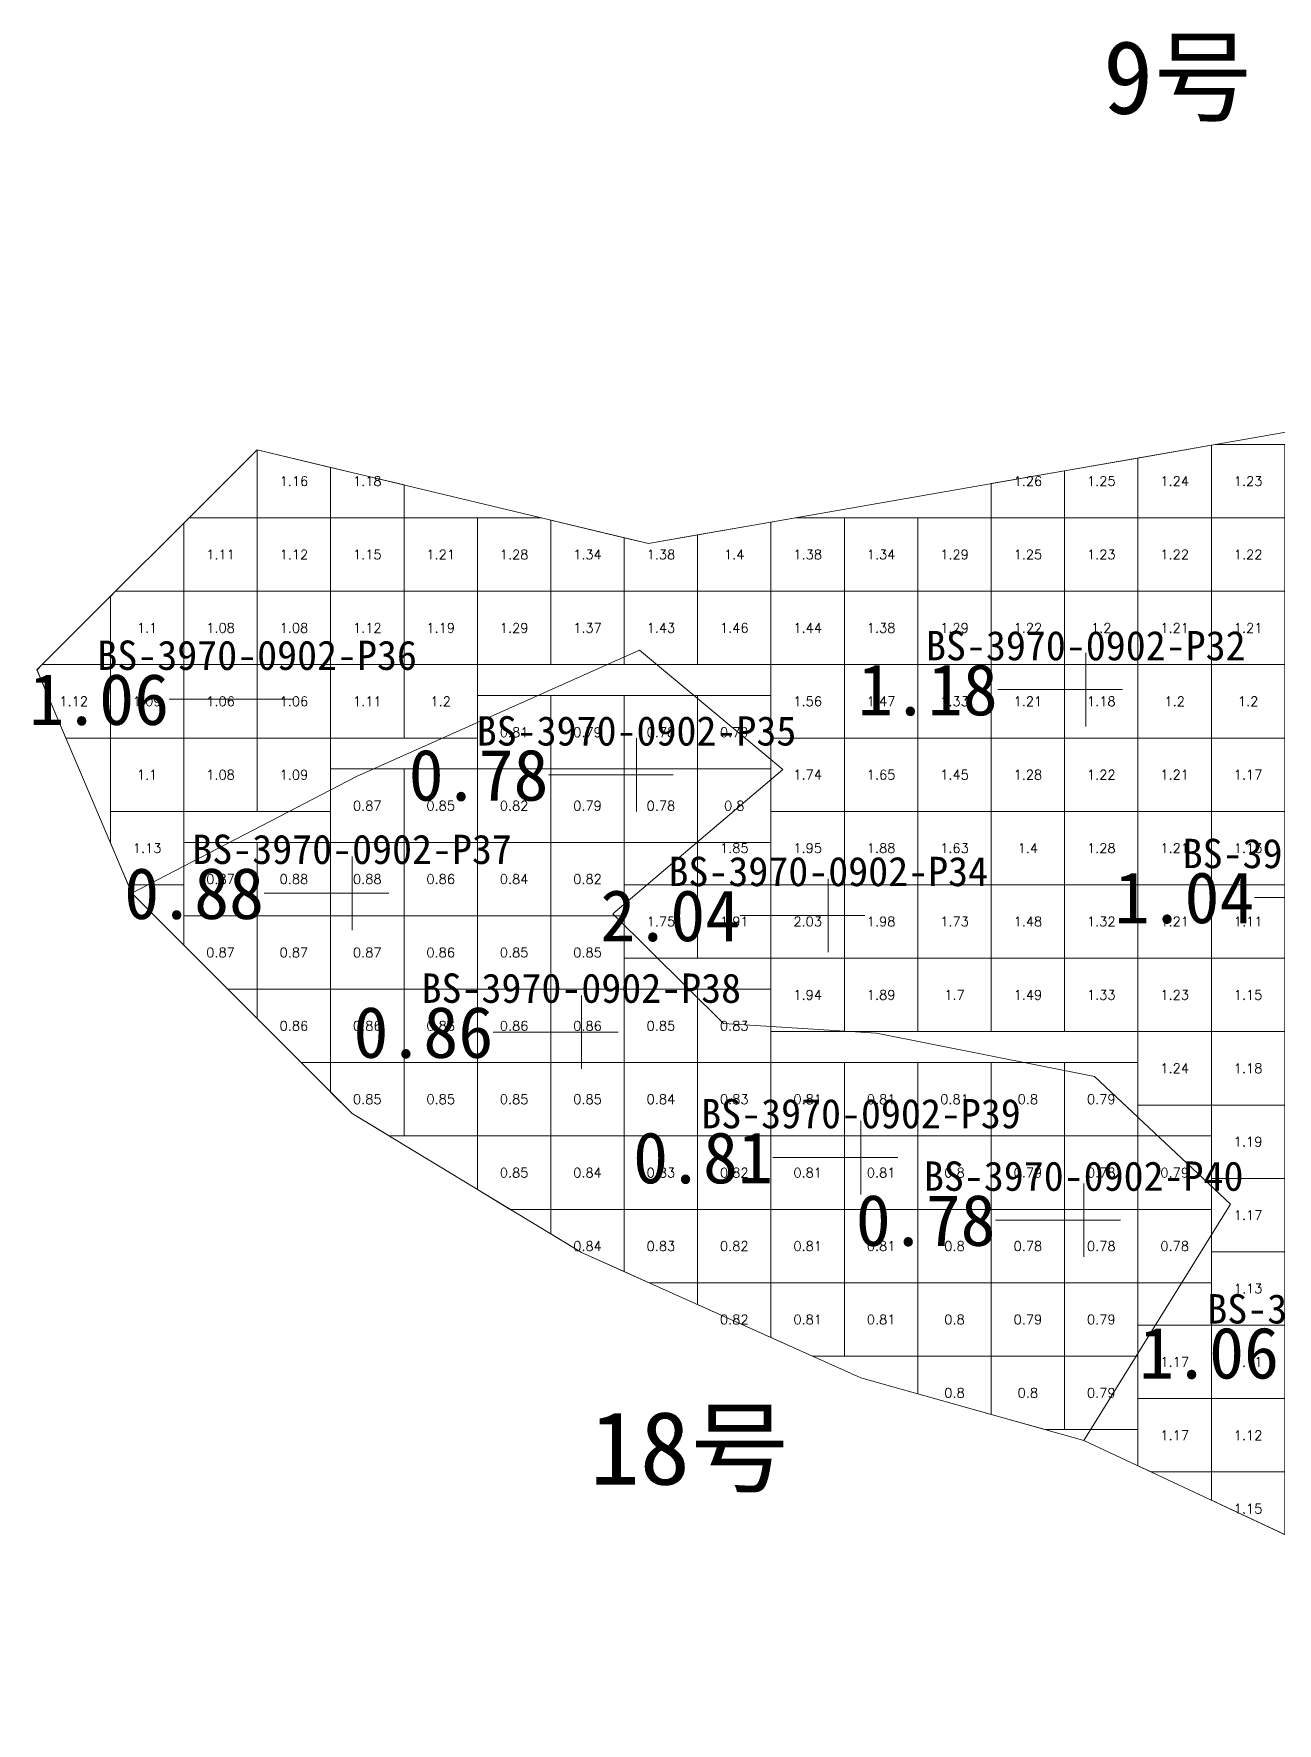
# Model space of a CAD drawing. Header units: inches. Extents: x 469880 to 469993, y 4349688 to 4349759.
# Drawn here: x 469880.5 to 469897.44, y 4349697.09 to 4349720.11 of the extents above; entities that cross this region are included whole.
import ezdxf
from ezdxf.enums import TextEntityAlignment as Align

# ---------------------------------------------------------------- set-up
doc = ezdxf.new("R2010")
doc.units = ezdxf.units.IN
doc.header["$MEASUREMENT"] = 0
for name, color, linetype, lineweight in [('孔口文字', 7, 'Continuous', 0), ('点', 7, 'Continuous', 0), ('爆区方格网', 7, 'Continuous', 0), ('线条', 7, 'Continuous', 0), ('钻孔', 7, 'Continuous', 0)]:
    doc.layers.add(name, color=color, linetype=linetype, lineweight=lineweight)
doc.styles.add('3dmine_textStyle_1', font='txt.shx', dxfattribs={"height": 1, "bigfont": 'gbcbig.shx'})
doc.styles.add('3dmine_textStyle_2', font='宋体.ttf', dxfattribs={"height": 1})
doc.styles.add('3dmine_textStyle_3', font='simsunb.ttf', dxfattribs={"height": 1})

msp = doc.modelspace()

# ---------------------------------------------------------------- hatches: boundary and pattern name
at = {"layer": '钻孔', "linetype": 'Continuous', "lineweight": 0, "true_color": 0x0000ff, "extrusion": (0, 1, 0)}
for points in [[(-469895.828, 3959.926), (-469894.828, 3959.926), (-469894.828, 3971.926), (-469895.828, 3971.926)], [(-469884.538, 3959.646), (-469883.538, 3959.646), (-469883.538, 3971.646), (-469884.538, 3971.646)]]:
    msp.add_hatch(color=5, dxfattribs=at).paths.add_polyline_path(points, flags=0)
at = {"layer": '钻孔', "linetype": 'Continuous', "lineweight": 0, "true_color": 0x00ffff, "extrusion": (0, 1, 0)}
for points in [[(-469889.707, 3959.616), (-469888.707, 3959.616), (-469888.707, 3971.616), (-469889.707, 3971.616)], [(-469885.832, 3959.794), (-469884.832, 3959.794), (-469884.832, 3971.794), (-469885.832, 3971.794)], [(-469888.955, 3959.661), (-469887.955, 3959.661), (-469887.955, 3971.661), (-469888.955, 3971.661)], [(-469892.765, 3959.613), (-469891.765, 3959.613), (-469891.765, 3971.613), (-469892.765, 3971.613)], [(-469895.799, 3959.523), (-469894.799, 3959.523), (-469894.799, 3971.523), (-469895.799, 3971.523)]]:
    msp.add_hatch(color=4, dxfattribs=at).paths.add_polyline_path(points, flags=0)
at = {"layer": '钻孔', "linetype": 'Continuous', "lineweight": 0, "true_color": 0xff0000, "extrusion": (0, 1, 0)}
msp.add_hatch(color=1, dxfattribs=at).paths.add_polyline_path([(-469892.319, 3959.618), (-469891.319, 3959.618), (-469891.319, 3971.618), (-469892.319, 3971.618)], flags=0)

# ---------------------------------------------------------------- linework, layer by layer
at = {"color": 5, "linetype": 'Continuous', "lineweight": 0, "true_color": 0x0000ff}
for points in [[(469883.538, 4349714.441), (469888.869, 4349713.163), (469901.17, 4349715.312), (469905.005, 4349715.155), (469906.119, 4349711.911), (469908.932, 4349710.185), (469910.965, 4349712.154), (469912.302, 4349714.978), (469915.764, 4349714.957), (469921.027, 4349715.653), (469925.145, 4349715.868)], [(469922.715, 4349702.65), (469918.259, 4349703.257), (469916.336, 4349706.015), (469908.883, 4349706.209), (469905.8, 4349704.412), (469905.452, 4349702.475), (469902.186, 4349700.604), (469902.407, 4349697.09), (469898.66, 4349699.136), (469894.799, 4349700.944), (469896.801, 4349704.163), (469894.947, 4349705.902), (469891.977, 4349706.493), (469889.894, 4349706.624), (469888.385, 4349708.117), (469890.698, 4349710.086), (469888.746, 4349711.711), (469884.89, 4349709.988), (469881.832, 4349708.397), (469880.538, 4349711.441), (469883.538, 4349714.441)]]:
    msp.add_lwpolyline(points, dxfattribs=at)
at = {"color": 4, "linetype": 'Continuous', "lineweight": 0, "true_color": 0x00ffff}
msp.add_lwpolyline([(469894.799, 4349700.944), (469896.801, 4349704.163), (469894.947, 4349705.902), (469891.977, 4349706.493), (469889.894, 4349706.624), (469888.385, 4349708.117), (469890.698, 4349710.086), (469888.746, 4349711.711), (469884.89, 4349709.988), (469881.832, 4349708.397), (469884.832, 4349705.397), (469887.955, 4349703.505), (469891.765, 4349701.796), (469894.799, 4349700.944), (469896.801, 4349704.163), (469894.799, 4349700.944)], dxfattribs=at)
at = {"layer": '点', "color": 138, "linetype": 'Continuous', "lineweight": 0, "true_color": 0x004c4c}
for points, elevation in [([(469894.828, 4349710.672), (469894.828, 4349711.672)], 3971.926), ([(469883.538, 4349710.541), (469883.538, 4349711.541)], 3971.646), ([(469895.328, 4349711.172), (469894.328, 4349711.172)], 3971.926), ([(469884.038, 4349711.041), (469883.038, 4349711.041)], 3971.646), ([(469888.707, 4349709.51), (469888.707, 4349710.51)], 3971.616), ([(469889.207, 4349710.01), (469888.207, 4349710.01)], 3971.616), ([(469884.832, 4349707.897), (469884.832, 4349708.897)], 3971.794), ([(469891.319, 4349707.595), (469891.319, 4349708.595)], 3971.618), ([(469885.332, 4349708.397), (469884.332, 4349708.397)], 3971.794), ([(469891.819, 4349708.095), (469890.819, 4349708.095)], 3971.618), ([(469887.955, 4349706.005), (469887.955, 4349707.005)], 3971.661), ([(469888.455, 4349706.505), (469887.455, 4349706.505)], 3971.661), ([(469891.765, 4349704.296), (469891.765, 4349705.296)], 3971.613), ([(469892.265, 4349704.796), (469891.265, 4349704.796)], 3971.613), ([(469894.799, 4349703.444), (469894.799, 4349704.444)], 3971.523), ([(469895.299, 4349703.944), (469894.299, 4349703.944)], 3971.523)]:
    msp.add_lwpolyline(points, dxfattribs=dict(at, elevation=elevation))
at = {"layer": '爆区方格网', "color": 5, "linetype": 'Continuous', "lineweight": 0, "true_color": 0x0000ff}
for points, elevation in [([(469884.539, 4349714.201), (469884.539, 4349713.513), (469883.539, 4349713.513), (469883.539, 4349714.441), (469884.539, 4349714.201)], 3971.535), ([(469895.539, 4349713.513), (469894.539, 4349713.513), (469894.539, 4349714.154), (469895.539, 4349714.328), (469895.539, 4349713.513)], 3971.535), ([(469896.539, 4349713.513), (469895.539, 4349713.513), (469895.539, 4349714.328), (469896.539, 4349714.503), (469896.539, 4349713.513)], 3971.535), ([(469897.539, 4349713.513), (469896.539, 4349713.513), (469896.539, 4349714.503), (469896.595, 4349714.513), (469897.539, 4349714.513), (469897.539, 4349713.513)], 3971.535), ([(469885.539, 4349713.961), (469885.539, 4349713.513), (469884.539, 4349713.513), (469884.539, 4349714.201), (469885.539, 4349713.961)], 3971.535), ([(469894.539, 4349713.513), (469893.539, 4349713.513), (469893.539, 4349713.979), (469894.539, 4349714.154), (469894.539, 4349713.513)], 3971.535), ([(469883.539, 4349712.513), (469882.539, 4349712.513), (469882.539, 4349713.442), (469882.61, 4349713.513), (469883.539, 4349713.513), (469883.539, 4349712.513)], 3971.535), ([(469884.539, 4349712.513), (469883.539, 4349712.513), (469883.539, 4349713.513), (469884.539, 4349713.513), (469884.539, 4349712.513)], 3971.535), ([(469885.539, 4349712.513), (469884.539, 4349712.513), (469884.539, 4349713.513), (469885.539, 4349713.513), (469885.539, 4349712.513)], 3971.535), ([(469886.539, 4349712.513), (469885.539, 4349712.513), (469885.539, 4349713.513), (469886.539, 4349713.513), (469886.539, 4349712.513)], 3971.535), ([(469887.539, 4349713.482), (469887.539, 4349712.513), (469886.539, 4349712.513), (469886.539, 4349713.513), (469887.411, 4349713.513), (469887.539, 4349713.482)], 3971.535), ([(469888.539, 4349713.242), (469888.539, 4349712.513), (469887.539, 4349712.513), (469887.539, 4349713.482), (469888.539, 4349713.242)], 3971.535), ([(469890.539, 4349712.513), (469889.539, 4349712.513), (469889.539, 4349713.28), (469890.539, 4349713.455), (469890.539, 4349712.513)], 3971.535), ([(469891.539, 4349712.513), (469890.539, 4349712.513), (469890.539, 4349713.455), (469890.871, 4349713.513), (469891.539, 4349713.513), (469891.539, 4349712.513)], 3971.535), ([(469892.539, 4349712.513), (469891.539, 4349712.513), (469891.539, 4349713.513), (469892.539, 4349713.513), (469892.539, 4349712.513)], 3971.535), ([(469893.539, 4349712.513), (469892.539, 4349712.513), (469892.539, 4349713.513), (469893.539, 4349713.513), (469893.539, 4349712.513)], 3971.535), ([(469894.539, 4349712.513), (469893.539, 4349712.513), (469893.539, 4349713.513), (469894.539, 4349713.513), (469894.539, 4349712.513)], 3971.535), ([(469895.539, 4349712.513), (469894.539, 4349712.513), (469894.539, 4349713.513), (469895.539, 4349713.513), (469895.539, 4349712.513)], 3971.535), ([(469896.539, 4349712.513), (469895.539, 4349712.513), (469895.539, 4349713.513), (469896.539, 4349713.513), (469896.539, 4349712.513)], 3971.535), ([(469897.539, 4349712.513), (469896.539, 4349712.513), (469896.539, 4349713.513), (469897.539, 4349713.513), (469897.539, 4349712.513)], 3971.535), ([(469889.539, 4349712.513), (469888.539, 4349712.513), (469888.539, 4349713.242), (469888.869, 4349713.163), (469889.539, 4349713.28), (469889.539, 4349712.513)], 3971.535), ([(469882.539, 4349711.513), (469881.539, 4349711.513), (469881.539, 4349712.442), (469881.61, 4349712.513), (469882.539, 4349712.513), (469882.539, 4349711.513)], 3971.535), ([(469883.539, 4349711.513), (469882.539, 4349711.513), (469882.539, 4349712.513), (469883.539, 4349712.513), (469883.539, 4349711.513)], 3971.535), ([(469884.539, 4349711.513), (469883.539, 4349711.513), (469883.539, 4349712.513), (469884.539, 4349712.513), (469884.539, 4349711.513)], 3971.535), ([(469885.539, 4349711.513), (469884.539, 4349711.513), (469884.539, 4349712.513), (469885.539, 4349712.513), (469885.539, 4349711.513)], 3971.535), ([(469886.539, 4349711.513), (469885.539, 4349711.513), (469885.539, 4349712.513), (469886.539, 4349712.513), (469886.539, 4349711.513)], 3971.535), ([(469887.539, 4349711.513), (469886.539, 4349711.513), (469886.539, 4349712.513), (469887.539, 4349712.513), (469887.539, 4349711.513)], 3971.535), ([(469888.539, 4349711.513), (469887.539, 4349711.513), (469887.539, 4349712.513), (469888.539, 4349712.513), (469888.539, 4349711.513)], 3971.535), ([(469889.539, 4349711.513), (469888.539, 4349711.513), (469888.539, 4349712.513), (469889.539, 4349712.513), (469889.539, 4349711.513)], 3971.535), ([(469890.539, 4349711.513), (469889.539, 4349711.513), (469889.539, 4349712.513), (469890.539, 4349712.513), (469890.539, 4349711.513)], 3971.535), ([(469891.539, 4349711.513), (469890.539, 4349711.513), (469890.539, 4349712.513), (469891.539, 4349712.513), (469891.539, 4349711.513)], 3971.535), ([(469892.539, 4349711.513), (469891.539, 4349711.513), (469891.539, 4349712.513), (469892.539, 4349712.513), (469892.539, 4349711.513)], 3971.535), ([(469893.539, 4349711.513), (469892.539, 4349711.513), (469892.539, 4349712.513), (469893.539, 4349712.513), (469893.539, 4349711.513)], 3971.535), ([(469894.539, 4349711.513), (469893.539, 4349711.513), (469893.539, 4349712.513), (469894.539, 4349712.513), (469894.539, 4349711.513)], 3971.535), ([(469895.539, 4349711.513), (469894.539, 4349711.513), (469894.539, 4349712.513), (469895.539, 4349712.513), (469895.539, 4349711.513)], 3971.535), ([(469896.539, 4349711.513), (469895.539, 4349711.513), (469895.539, 4349712.513), (469896.539, 4349712.513), (469896.539, 4349711.513)], 3971.535), ([(469897.539, 4349711.513), (469896.539, 4349711.513), (469896.539, 4349712.513), (469897.539, 4349712.513), (469897.539, 4349711.513)], 3971.535), ([(469881.539, 4349710.513), (469880.933, 4349710.513), (469880.539, 4349711.439), (469880.539, 4349711.442), (469880.61, 4349711.513), (469881.539, 4349711.513), (469881.539, 4349710.513)], 3971.535), ([(469882.539, 4349710.513), (469881.539, 4349710.513), (469881.539, 4349711.513), (469882.539, 4349711.513), (469882.539, 4349710.513)], 3971.535), ([(469883.539, 4349710.513), (469882.539, 4349710.513), (469882.539, 4349711.513), (469883.539, 4349711.513), (469883.539, 4349710.513)], 3971.535), ([(469884.539, 4349710.513), (469883.539, 4349710.513), (469883.539, 4349711.513), (469884.539, 4349711.513), (469884.539, 4349710.513)], 3971.535), ([(469885.539, 4349710.513), (469884.539, 4349710.513), (469884.539, 4349711.513), (469885.539, 4349711.513), (469885.539, 4349710.513)], 3971.535), ([(469886.539, 4349710.513), (469885.539, 4349710.513), (469885.539, 4349711.513), (469886.539, 4349711.513), (469886.539, 4349710.513)], 3971.535), ([(469891.539, 4349710.513), (469890.539, 4349710.513), (469890.539, 4349711.513), (469891.539, 4349711.513), (469891.539, 4349710.513)], 3971.535), ([(469892.539, 4349710.513), (469891.539, 4349710.513), (469891.539, 4349711.513), (469892.539, 4349711.513), (469892.539, 4349710.513)], 3971.535), ([(469893.539, 4349710.513), (469892.539, 4349710.513), (469892.539, 4349711.513), (469893.539, 4349711.513), (469893.539, 4349710.513)], 3971.535), ([(469894.539, 4349710.513), (469893.539, 4349710.513), (469893.539, 4349711.513), (469894.539, 4349711.513), (469894.539, 4349710.513)], 3971.535), ([(469895.539, 4349710.513), (469894.539, 4349710.513), (469894.539, 4349711.513), (469895.539, 4349711.513), (469895.539, 4349710.513)], 3971.535), ([(469896.539, 4349710.513), (469895.539, 4349710.513), (469895.539, 4349711.513), (469896.539, 4349711.513), (469896.539, 4349710.513)], 3971.535), ([(469897.539, 4349710.513), (469896.539, 4349710.513), (469896.539, 4349711.513), (469897.539, 4349711.513), (469897.539, 4349710.513)], 3971.535), ([(469882.539, 4349709.513), (469881.539, 4349709.513), (469881.539, 4349710.513), (469882.539, 4349710.513), (469882.539, 4349709.513)], 3971.535), ([(469883.539, 4349709.513), (469882.539, 4349709.513), (469882.539, 4349710.513), (469883.539, 4349710.513), (469883.539, 4349709.513)], 3971.535), ([(469884.539, 4349709.513), (469883.539, 4349709.513), (469883.539, 4349710.513), (469884.539, 4349710.513), (469884.539, 4349709.513)], 3971.535), ([(469891.539, 4349709.513), (469890.539, 4349709.513), (469890.539, 4349710.091), (469890.539, 4349710.513), (469891.539, 4349710.513), (469891.539, 4349709.513)], 3971.535), ([(469892.539, 4349709.513), (469891.539, 4349709.513), (469891.539, 4349710.513), (469892.539, 4349710.513), (469892.539, 4349709.513)], 3971.535), ([(469893.539, 4349709.513), (469892.539, 4349709.513), (469892.539, 4349710.513), (469893.539, 4349710.513), (469893.539, 4349709.513)], 3971.535), ([(469894.539, 4349709.513), (469893.539, 4349709.513), (469893.539, 4349710.513), (469894.539, 4349710.513), (469894.539, 4349709.513)], 3971.535), ([(469895.539, 4349709.513), (469894.539, 4349709.513), (469894.539, 4349710.513), (469895.539, 4349710.513), (469895.539, 4349709.513)], 3971.535), ([(469896.539, 4349709.513), (469895.539, 4349709.513), (469895.539, 4349710.513), (469896.539, 4349710.513), (469896.539, 4349709.513)], 3971.535), ([(469897.539, 4349709.513), (469896.539, 4349709.513), (469896.539, 4349710.513), (469897.539, 4349710.513), (469897.539, 4349709.513)], 3971.535), ([(469890.539, 4349709.091), (469889.539, 4349709.091), (469889.539, 4349710.091), (469890.539, 4349710.091), (469890.539, 4349709.091)], 3971.523), ([(469882.539, 4349708.513), (469881.783, 4349708.513), (469881.539, 4349709.087), (469881.539, 4349709.513), (469882.539, 4349709.513), (469882.539, 4349708.513)], 3971.535), ([(469891.539, 4349708.513), (469890.539, 4349708.513), (469890.539, 4349709.091), (469890.539, 4349709.513), (469891.539, 4349709.513), (469891.539, 4349708.513)], 3971.535), ([(469892.539, 4349708.513), (469891.539, 4349708.513), (469891.539, 4349709.513), (469892.539, 4349709.513), (469892.539, 4349708.513)], 3971.535), ([(469893.539, 4349708.513), (469892.539, 4349708.513), (469892.539, 4349709.513), (469893.539, 4349709.513), (469893.539, 4349708.513)], 3971.535), ([(469894.539, 4349708.513), (469893.539, 4349708.513), (469893.539, 4349709.513), (469894.539, 4349709.513), (469894.539, 4349708.513)], 3971.535), ([(469895.539, 4349708.513), (469894.539, 4349708.513), (469894.539, 4349709.513), (469895.539, 4349709.513), (469895.539, 4349708.513)], 3971.535), ([(469896.539, 4349708.513), (469895.539, 4349708.513), (469895.539, 4349709.513), (469896.539, 4349709.513), (469896.539, 4349708.513)], 3971.535), ([(469897.539, 4349708.513), (469896.539, 4349708.513), (469896.539, 4349709.513), (469897.539, 4349709.513), (469897.539, 4349708.513)], 3971.535), ([(469890.539, 4349708.513), (469889.539, 4349708.513), (469889.539, 4349709.091), (469890.539, 4349709.091), (469890.539, 4349708.513)], 3971.535), ([(469889.539, 4349707.513), (469888.539, 4349707.513), (469888.539, 4349708.091), (469888.539, 4349708.513), (469889.539, 4349708.513), (469889.539, 4349707.513)], 3971.535), ([(469890.539, 4349707.513), (469889.539, 4349707.513), (469889.539, 4349708.513), (469890.539, 4349708.513), (469890.539, 4349707.513)], 3971.535), ([(469891.539, 4349707.513), (469890.539, 4349707.513), (469890.539, 4349708.513), (469891.539, 4349708.513), (469891.539, 4349707.513)], 3971.535), ([(469892.539, 4349707.513), (469891.539, 4349707.513), (469891.539, 4349708.513), (469892.539, 4349708.513), (469892.539, 4349707.513)], 3971.535), ([(469893.539, 4349707.513), (469892.539, 4349707.513), (469892.539, 4349708.513), (469893.539, 4349708.513), (469893.539, 4349707.513)], 3971.535), ([(469894.539, 4349707.513), (469893.539, 4349707.513), (469893.539, 4349708.513), (469894.539, 4349708.513), (469894.539, 4349707.513)], 3971.535), ([(469895.539, 4349707.513), (469894.539, 4349707.513), (469894.539, 4349708.513), (469895.539, 4349708.513), (469895.539, 4349707.513)], 3971.535), ([(469896.539, 4349707.513), (469895.539, 4349707.513), (469895.539, 4349708.513), (469896.539, 4349708.513), (469896.539, 4349707.513)], 3971.535), ([(469897.539, 4349707.513), (469896.539, 4349707.513), (469896.539, 4349708.513), (469897.539, 4349708.513), (469897.539, 4349707.513)], 3971.535), ([(469891.539, 4349706.513), (469890.539, 4349706.513), (469890.539, 4349707.513), (469891.539, 4349707.513), (469891.539, 4349706.513)], 3971.535), ([(469892.539, 4349706.513), (469891.539, 4349706.513), (469891.539, 4349707.513), (469892.539, 4349707.513), (469892.539, 4349706.513)], 3971.535), ([(469893.539, 4349706.513), (469892.539, 4349706.513), (469892.539, 4349707.513), (469893.539, 4349707.513), (469893.539, 4349706.513)], 3971.535), ([(469894.539, 4349706.513), (469893.539, 4349706.513), (469893.539, 4349707.513), (469894.539, 4349707.513), (469894.539, 4349706.513)], 3971.535), ([(469895.539, 4349706.513), (469894.539, 4349706.513), (469894.539, 4349707.513), (469895.539, 4349707.513), (469895.539, 4349706.513)], 3971.535), ([(469896.539, 4349706.513), (469895.539, 4349706.513), (469895.539, 4349707.513), (469896.539, 4349707.513), (469896.539, 4349706.513)], 3971.535), ([(469897.539, 4349706.513), (469896.539, 4349706.513), (469896.539, 4349707.513), (469897.539, 4349707.513), (469897.539, 4349706.513)], 3971.535), ([(469896.539, 4349705.513), (469895.539, 4349705.513), (469895.539, 4349706.513), (469896.539, 4349706.513), (469896.539, 4349705.513)], 3971.535), ([(469897.539, 4349705.513), (469896.539, 4349705.513), (469896.539, 4349706.513), (469897.539, 4349706.513), (469897.539, 4349705.513)], 3971.535), ([(469897.539, 4349704.513), (469896.539, 4349704.513), (469896.539, 4349705.513), (469897.539, 4349705.513), (469897.539, 4349704.513)], 3971.535), ([(469897.539, 4349703.513), (469896.539, 4349703.513), (469896.539, 4349704.091), (469896.539, 4349704.513), (469897.539, 4349704.513), (469897.539, 4349703.513)], 3971.535), ([(469897.539, 4349702.513), (469896.539, 4349702.513), (469896.539, 4349703.091), (469896.539, 4349703.513), (469897.539, 4349703.513), (469897.539, 4349702.513)], 3971.535), ([(469896.539, 4349701.513), (469895.539, 4349701.513), (469895.539, 4349702.091), (469895.539, 4349702.513), (469896.539, 4349702.513), (469896.539, 4349701.513)], 3971.535), ([(469897.539, 4349701.513), (469896.539, 4349701.513), (469896.539, 4349702.513), (469897.539, 4349702.513), (469897.539, 4349701.513)], 3971.535), ([(469896.539, 4349700.513), (469895.72, 4349700.513), (469895.539, 4349700.598), (469895.539, 4349701.091), (469895.539, 4349701.513), (469896.539, 4349701.513), (469896.539, 4349700.513)], 3971.535), ([(469897.539, 4349700.513), (469896.539, 4349700.513), (469896.539, 4349701.513), (469897.539, 4349701.513), (469897.539, 4349700.513)], 3971.535), ([(469897.539, 4349699.661), (469896.539, 4349700.129), (469896.539, 4349700.513), (469897.539, 4349700.513), (469897.539, 4349699.661)], 3971.535)]:
    msp.add_lwpolyline(points, dxfattribs=dict(at, elevation=elevation))
at = {"layer": '爆区方格网', "color": 4, "linetype": 'Continuous', "lineweight": 0, "true_color": 0x00ffff, "elevation": 3971.523}
for points in [[(469887.539, 4349710.091), (469886.539, 4349710.091), (469886.539, 4349711.091), (469887.539, 4349711.091), (469887.539, 4349710.091)], [(469888.539, 4349710.091), (469887.539, 4349710.091), (469887.539, 4349711.091), (469888.539, 4349711.091), (469888.539, 4349710.091)], [(469889.539, 4349710.091), (469888.539, 4349710.091), (469888.539, 4349711.091), (469889.539, 4349711.091), (469889.539, 4349710.091)], [(469890.539, 4349710.091), (469889.539, 4349710.091), (469889.539, 4349711.091), (469890.539, 4349711.091), (469890.539, 4349710.091)], [(469885.539, 4349709.091), (469884.539, 4349709.091), (469884.539, 4349710.091), (469885.539, 4349710.091), (469885.539, 4349709.091)], [(469886.539, 4349709.091), (469885.539, 4349709.091), (469885.539, 4349710.091), (469886.539, 4349710.091), (469886.539, 4349709.091)], [(469887.539, 4349709.091), (469886.539, 4349709.091), (469886.539, 4349710.091), (469887.539, 4349710.091), (469887.539, 4349709.091)], [(469888.539, 4349709.091), (469887.539, 4349709.091), (469887.539, 4349710.091), (469888.539, 4349710.091), (469888.539, 4349709.091)], [(469889.539, 4349709.091), (469888.539, 4349709.091), (469888.539, 4349710.091), (469889.539, 4349710.091), (469889.539, 4349709.091)], [(469883.539, 4349708.091), (469882.539, 4349708.091), (469882.539, 4349709.091), (469883.539, 4349709.091), (469883.539, 4349708.091)], [(469884.539, 4349708.091), (469883.539, 4349708.091), (469883.539, 4349709.091), (469884.539, 4349709.091), (469884.539, 4349708.091)], [(469885.539, 4349708.091), (469884.539, 4349708.091), (469884.539, 4349709.091), (469885.539, 4349709.091), (469885.539, 4349708.091)], [(469886.539, 4349708.091), (469885.539, 4349708.091), (469885.539, 4349709.091), (469886.539, 4349709.091), (469886.539, 4349708.091)], [(469887.539, 4349708.091), (469886.539, 4349708.091), (469886.539, 4349709.091), (469887.539, 4349709.091), (469887.539, 4349708.091)], [(469888.539, 4349708.091), (469887.539, 4349708.091), (469887.539, 4349709.091), (469888.539, 4349709.091), (469888.539, 4349708.091)], [(469883.539, 4349707.091), (469883.138, 4349707.091), (469882.539, 4349707.69), (469882.539, 4349708.091), (469883.539, 4349708.091), (469883.539, 4349707.091)], [(469884.539, 4349707.091), (469883.539, 4349707.091), (469883.539, 4349708.091), (469884.539, 4349708.091), (469884.539, 4349707.091)], [(469885.539, 4349707.091), (469884.539, 4349707.091), (469884.539, 4349708.091), (469885.539, 4349708.091), (469885.539, 4349707.091)], [(469886.539, 4349707.091), (469885.539, 4349707.091), (469885.539, 4349708.091), (469886.539, 4349708.091), (469886.539, 4349707.091)], [(469887.539, 4349707.091), (469886.539, 4349707.091), (469886.539, 4349708.091), (469887.539, 4349708.091), (469887.539, 4349707.091)], [(469888.539, 4349707.091), (469887.539, 4349707.091), (469887.539, 4349708.091), (469888.539, 4349708.091), (469888.539, 4349707.091)], [(469884.539, 4349706.091), (469884.138, 4349706.091), (469883.539, 4349706.69), (469883.539, 4349707.091), (469884.539, 4349707.091), (469884.539, 4349706.091)], [(469885.539, 4349706.091), (469884.539, 4349706.091), (469884.539, 4349707.091), (469885.539, 4349707.091), (469885.539, 4349706.091)], [(469886.539, 4349706.091), (469885.539, 4349706.091), (469885.539, 4349707.091), (469886.539, 4349707.091), (469886.539, 4349706.091)], [(469887.539, 4349706.091), (469886.539, 4349706.091), (469886.539, 4349707.091), (469887.539, 4349707.091), (469887.539, 4349706.091)], [(469888.539, 4349706.091), (469887.539, 4349706.091), (469887.539, 4349707.091), (469888.539, 4349707.091), (469888.539, 4349706.091)], [(469889.539, 4349706.091), (469888.539, 4349706.091), (469888.539, 4349707.091), (469889.539, 4349707.091), (469889.539, 4349706.091)], [(469890.539, 4349706.091), (469889.539, 4349706.091), (469889.539, 4349707.091), (469890.539, 4349707.091), (469890.539, 4349706.091)], [(469885.539, 4349705.091), (469885.337, 4349705.091), (469884.832, 4349705.397), (469884.539, 4349705.69), (469884.539, 4349706.091), (469885.539, 4349706.091), (469885.539, 4349705.091)], [(469886.539, 4349705.091), (469885.539, 4349705.091), (469885.539, 4349706.091), (469886.539, 4349706.091), (469886.539, 4349705.091)], [(469887.539, 4349705.091), (469886.539, 4349705.091), (469886.539, 4349706.091), (469887.539, 4349706.091), (469887.539, 4349705.091)], [(469888.539, 4349705.091), (469887.539, 4349705.091), (469887.539, 4349706.091), (469888.539, 4349706.091), (469888.539, 4349705.091)], [(469889.539, 4349705.091), (469888.539, 4349705.091), (469888.539, 4349706.091), (469889.539, 4349706.091), (469889.539, 4349705.091)], [(469890.539, 4349705.091), (469889.539, 4349705.091), (469889.539, 4349706.091), (469890.539, 4349706.091), (469890.539, 4349705.091)], [(469891.539, 4349705.091), (469890.539, 4349705.091), (469890.539, 4349706.091), (469891.539, 4349706.091), (469891.539, 4349705.091)], [(469892.539, 4349705.091), (469891.539, 4349705.091), (469891.539, 4349706.091), (469892.539, 4349706.091), (469892.539, 4349705.091)], [(469893.539, 4349705.091), (469892.539, 4349705.091), (469892.539, 4349706.091), (469893.539, 4349706.091), (469893.539, 4349705.091)], [(469894.539, 4349705.091), (469893.539, 4349705.091), (469893.539, 4349706.091), (469894.539, 4349706.091), (469894.539, 4349705.091)], [(469895.539, 4349705.091), (469894.539, 4349705.091), (469894.539, 4349706.091), (469895.539, 4349706.091), (469895.539, 4349705.091)], [(469887.539, 4349704.091), (469886.987, 4349704.091), (469886.539, 4349704.363), (469886.539, 4349705.091), (469887.539, 4349705.091), (469887.539, 4349704.091)], [(469888.539, 4349704.091), (469887.539, 4349704.091), (469887.539, 4349705.091), (469888.539, 4349705.091), (469888.539, 4349704.091)], [(469889.539, 4349704.091), (469888.539, 4349704.091), (469888.539, 4349705.091), (469889.539, 4349705.091), (469889.539, 4349704.091)], [(469890.539, 4349704.091), (469889.539, 4349704.091), (469889.539, 4349705.091), (469890.539, 4349705.091), (469890.539, 4349704.091)], [(469891.539, 4349704.091), (469890.539, 4349704.091), (469890.539, 4349705.091), (469891.539, 4349705.091), (469891.539, 4349704.091)], [(469892.539, 4349704.091), (469891.539, 4349704.091), (469891.539, 4349705.091), (469892.539, 4349705.091), (469892.539, 4349704.091)], [(469893.539, 4349704.091), (469892.539, 4349704.091), (469892.539, 4349705.091), (469893.539, 4349705.091), (469893.539, 4349704.091)], [(469894.539, 4349704.091), (469893.539, 4349704.091), (469893.539, 4349705.091), (469894.539, 4349705.091), (469894.539, 4349704.091)], [(469895.539, 4349704.091), (469894.539, 4349704.091), (469894.539, 4349705.091), (469895.539, 4349705.091), (469895.539, 4349704.091)], [(469896.539, 4349704.091), (469895.539, 4349704.091), (469895.539, 4349705.091), (469896.539, 4349705.091), (469896.539, 4349704.091)], [(469888.539, 4349703.243), (469887.955, 4349703.505), (469887.539, 4349703.757), (469887.539, 4349704.091), (469888.539, 4349704.091), (469888.539, 4349703.243)], [(469889.539, 4349703.091), (469888.877, 4349703.091), (469888.539, 4349703.243), (469888.539, 4349704.091), (469889.539, 4349704.091), (469889.539, 4349703.091)], [(469890.539, 4349703.091), (469889.539, 4349703.091), (469889.539, 4349704.091), (469890.539, 4349704.091), (469890.539, 4349703.091)], [(469891.539, 4349703.091), (469890.539, 4349703.091), (469890.539, 4349704.091), (469891.539, 4349704.091), (469891.539, 4349703.091)], [(469892.539, 4349703.091), (469891.539, 4349703.091), (469891.539, 4349704.091), (469892.539, 4349704.091), (469892.539, 4349703.091)], [(469893.539, 4349703.091), (469892.539, 4349703.091), (469892.539, 4349704.091), (469893.539, 4349704.091), (469893.539, 4349703.091)], [(469894.539, 4349703.091), (469893.539, 4349703.091), (469893.539, 4349704.091), (469894.539, 4349704.091), (469894.539, 4349703.091)], [(469895.539, 4349703.091), (469894.539, 4349703.091), (469894.539, 4349704.091), (469895.539, 4349704.091), (469895.539, 4349703.091)], [(469896.539, 4349703.091), (469895.539, 4349703.091), (469895.539, 4349704.091), (469896.539, 4349704.091), (469896.539, 4349703.091)], [(469890.539, 4349702.346), (469889.539, 4349702.794), (469889.539, 4349703.091), (469890.539, 4349703.091), (469890.539, 4349702.346)], [(469891.539, 4349702.091), (469891.106, 4349702.091), (469890.539, 4349702.346), (469890.539, 4349703.091), (469891.539, 4349703.091), (469891.539, 4349702.091)], [(469892.539, 4349702.091), (469891.539, 4349702.091), (469891.539, 4349703.091), (469892.539, 4349703.091), (469892.539, 4349702.091)], [(469893.539, 4349702.091), (469892.539, 4349702.091), (469892.539, 4349703.091), (469893.539, 4349703.091), (469893.539, 4349702.091)], [(469894.539, 4349702.091), (469893.539, 4349702.091), (469893.539, 4349703.091), (469894.539, 4349703.091), (469894.539, 4349702.091)], [(469895.539, 4349702.091), (469894.539, 4349702.091), (469894.539, 4349703.091), (469895.539, 4349703.091), (469895.539, 4349702.091)], [(469893.539, 4349701.298), (469892.539, 4349701.579), (469892.539, 4349702.091), (469893.539, 4349702.091), (469893.539, 4349701.298)], [(469894.539, 4349701.091), (469894.275, 4349701.091), (469893.539, 4349701.298), (469893.539, 4349702.091), (469894.539, 4349702.091), (469894.539, 4349701.091)], [(469895.539, 4349701.091), (469894.539, 4349701.091), (469894.539, 4349702.091), (469895.539, 4349702.091), (469895.539, 4349701.091)]]:
    msp.add_lwpolyline(points, dxfattribs=at)
at = {"layer": '线条', "color": 138, "linetype": 'Continuous', "lineweight": 0, "true_color": 0x004c4c}
for points, elevation in [([(469894.828, 4349711.172), (469894.828, 4349711.172), (469894.828, 4349711.172)], 3971.926), ([(469883.538, 4349711.041), (469883.538, 4349711.041), (469883.538, 4349711.041)], 3971.646), ([(469888.707, 4349710.01), (469888.707, 4349710.01), (469888.707, 4349710.01)], 3971.616), ([(469884.832, 4349708.397), (469884.832, 4349708.397), (469884.832, 4349708.397)], 3971.794), ([(469891.319, 4349708.095), (469891.319, 4349708.095), (469891.319, 4349708.095)], 3971.618), ([(469887.955, 4349706.505), (469887.955, 4349706.505), (469887.955, 4349706.505)], 3971.661), ([(469891.765, 4349704.796), (469891.765, 4349704.796), (469891.765, 4349704.796)], 3971.613), ([(469894.799, 4349703.944), (469894.799, 4349703.944), (469894.799, 4349703.944)], 3971.523)]:
    msp.add_lwpolyline(points, dxfattribs=dict(at, elevation=elevation))
at = {"layer": '钻孔', "color": 5, "linetype": 'Continuous', "lineweight": 0, "true_color": 0x0000ff}
for points, elevation in [([(469894.828, 4349711.172), (469893.628, 4349711.172)], 3971.926), ([(469894.828, 4349711.172), (469893.628, 4349711.172)], 3959.926), ([(469883.538, 4349711.041), (469882.338, 4349711.041)], 3971.646), ([(469883.538, 4349711.041), (469882.338, 4349711.041)], 3959.646), ([(469898.325, 4349708.34), (469897.125, 4349708.34)], 3971.818), ([(469898.325, 4349708.34), (469897.125, 4349708.34)], 3959.818)]:
    msp.add_lwpolyline(points, dxfattribs=dict(at, elevation=elevation))
at = {"layer": '钻孔', "color": 4, "linetype": 'Continuous', "lineweight": 0, "true_color": 0x00ffff}
for points, elevation in [([(469888.707, 4349710.01), (469887.507, 4349710.01)], 3971.616), ([(469888.707, 4349710.01), (469887.507, 4349710.01)], 3959.616), ([(469884.832, 4349708.397), (469883.632, 4349708.397)], 3971.794), ([(469884.832, 4349708.397), (469883.632, 4349708.397)], 3959.794), ([(469887.955, 4349706.505), (469886.755, 4349706.505)], 3971.661), ([(469887.955, 4349706.505), (469886.755, 4349706.505)], 3959.661), ([(469891.765, 4349704.796), (469890.565, 4349704.796)], 3971.613), ([(469891.765, 4349704.796), (469890.565, 4349704.796)], 3959.613), ([(469894.799, 4349703.944), (469893.599, 4349703.944)], 3971.523), ([(469894.799, 4349703.944), (469893.599, 4349703.944)], 3959.523)]:
    msp.add_lwpolyline(points, dxfattribs=dict(at, elevation=elevation))
at = {"layer": '钻孔', "color": 1, "linetype": 'Continuous', "lineweight": 0, "true_color": 0xff0000}
for elevation in [3971.618, 3959.618]:
    msp.add_lwpolyline([(469891.319, 4349708.095), (469890.119, 4349708.095)], dxfattribs=dict(at, elevation=elevation))

# ---------------------------------------------------------------- texts
at = {"color": 7, "linetype": 'Continuous', "lineweight": 0, "style": '3dmine_textStyle_2'}
for s, p in [('9号', (469895.064, 4349719.018, 1985.963)), ('18号', (469888.073, 4349700.341, 1985.963))]:
    msp.add_text(s, height=1, dxfattribs=at).set_placement(p)
at = {"color": 5, "linetype": 'Continuous', "lineweight": 0, "true_color": 0x0000ff, "style": '3dmine_textStyle_1'}
for s, p in [('1.16', (469884.039, 4349714.013, 3971.535)), ('1.18', (469885.039, 4349714.013, 3971.535)), ('1.26', (469894.039, 4349714.013, 3971.535)), ('1.25', (469895.039, 4349714.013, 3971.535)), ('1.24', (469896.039, 4349714.013, 3971.535)), ('1.23', (469897.039, 4349714.013, 3971.535)), ('1.11', (469883.039, 4349713.013, 3971.535)), ('1.12', (469884.039, 4349713.013, 3971.535)), ('1.15', (469885.039, 4349713.013, 3971.535)), ('1.21', (469886.039, 4349713.013, 3971.535)), ('1.28', (469887.039, 4349713.013, 3971.535)), ('1.34', (469888.039, 4349713.013, 3971.535)), ('1.38', (469889.039, 4349713.013, 3971.535)), ('1.4', (469890.039, 4349713.013, 3971.535)), ('1.38', (469891.039, 4349713.013, 3971.535)), ('1.34', (469892.039, 4349713.013, 3971.535)), ('1.29', (469893.039, 4349713.013, 3971.535)), ('1.25', (469894.039, 4349713.013, 3971.535)), ('1.23', (469895.039, 4349713.013, 3971.535)), ('1.22', (469896.039, 4349713.013, 3971.535)), ('1.22', (469897.039, 4349713.013, 3971.535)), ('1.1', (469882.039, 4349712.013, 3971.535)), ('1.08', (469883.039, 4349712.013, 3971.535)), ('1.08', (469884.039, 4349712.013, 3971.535)), ('1.12', (469885.039, 4349712.013, 3971.535)), ('1.19', (469886.039, 4349712.013, 3971.535)), ('1.29', (469887.039, 4349712.013, 3971.535)), ('1.37', (469888.039, 4349712.013, 3971.535)), ('1.43', (469889.039, 4349712.013, 3971.535)), ('1.46', (469890.039, 4349712.013, 3971.535)), ('1.44', (469891.039, 4349712.013, 3971.535)), ('1.38', (469892.039, 4349712.013, 3971.535)), ('1.29', (469893.039, 4349712.013, 3971.535)), ('1.22', (469894.039, 4349712.013, 3971.535)), ('1.2', (469895.039, 4349712.013, 3971.535)), ('1.21', (469896.039, 4349712.013, 3971.535)), ('1.21', (469897.039, 4349712.013, 3971.535)), ('1.12', (469881.039, 4349711.013, 3971.535)), ('1.09', (469882.039, 4349711.013, 3971.535)), ('1.06', (469883.039, 4349711.013, 3971.535)), ('1.06', (469884.039, 4349711.013, 3971.535)), ('1.11', (469885.039, 4349711.013, 3971.535)), ('1.2', (469886.039, 4349711.013, 3971.535)), ('1.56', (469891.039, 4349711.013, 3971.535)), ('1.47', (469892.039, 4349711.013, 3971.535)), ('1.33', (469893.039, 4349711.013, 3971.535)), ('1.21', (469894.039, 4349711.013, 3971.535)), ('1.18', (469895.039, 4349711.013, 3971.535)), ('1.2', (469896.039, 4349711.013, 3971.535)), ('1.2', (469897.039, 4349711.013, 3971.535)), ('1.1', (469882.039, 4349710.013, 3971.535)), ('1.08', (469883.039, 4349710.013, 3971.535)), ('1.09', (469884.039, 4349710.013, 3971.535)), ('1.74', (469891.039, 4349710.013, 3971.535)), ('1.65', (469892.039, 4349710.013, 3971.535)), ('1.45', (469893.039, 4349710.013, 3971.535)), ('1.28', (469894.039, 4349710.013, 3971.535)), ('1.22', (469895.039, 4349710.013, 3971.535)), ('1.21', (469896.039, 4349710.013, 3971.535)), ('1.17', (469897.039, 4349710.013, 3971.535)), ('1.13', (469882.039, 4349709.013, 3971.535)), ('1.85', (469890.039, 4349709.013, 3971.535)), ('1.95', (469891.039, 4349709.013, 3971.535)), ('1.88', (469892.039, 4349709.013, 3971.535)), ('1.63', (469893.039, 4349709.013, 3971.535)), ('1.4', (469894.039, 4349709.013, 3971.535)), ('1.28', (469895.039, 4349709.013, 3971.535)), ('1.21', (469896.039, 4349709.013, 3971.535)), ('1.13', (469897.039, 4349709.013, 3971.535)), ('1.75', (469889.039, 4349708.013, 3971.535)), ('1.91', (469890.039, 4349708.013, 3971.535)), ('2.03', (469891.039, 4349708.013, 3971.535)), ('1.98', (469892.039, 4349708.013, 3971.535)), ('1.73', (469893.039, 4349708.013, 3971.535)), ('1.48', (469894.039, 4349708.013, 3971.535)), ('1.32', (469895.039, 4349708.013, 3971.535)), ('1.21', (469896.039, 4349708.013, 3971.535)), ('1.11', (469897.039, 4349708.013, 3971.535)), ('1.94', (469891.039, 4349707.013, 3971.535)), ('1.89', (469892.039, 4349707.013, 3971.535)), ('1.7', (469893.039, 4349707.013, 3971.535)), ('1.49', (469894.039, 4349707.013, 3971.535)), ('1.33', (469895.039, 4349707.013, 3971.535)), ('1.23', (469896.039, 4349707.013, 3971.535)), ('1.15', (469897.039, 4349707.013, 3971.535)), ('1.24', (469896.039, 4349706.013, 3971.535)), ('1.18', (469897.039, 4349706.013, 3971.535)), ('1.19', (469897.039, 4349705.013, 3971.535)), ('1.17', (469897.039, 4349704.013, 3971.535)), ('1.13', (469897.039, 4349703.013, 3971.535)), ('1.17', (469896.039, 4349702.013, 3971.535)), ('1.11', (469897.039, 4349702.013, 3971.535)), ('1.17', (469896.039, 4349701.013, 3971.535)), ('1.12', (469897.039, 4349701.013, 3971.535)), ('1.15', (469897.039, 4349700.013, 3971.535))]:
    msp.add_text(s, height=0.13, dxfattribs=at).set_placement(p, align=Align.MIDDLE_CENTER)
at = {"color": 4, "linetype": 'Continuous', "lineweight": 0, "true_color": 0x00ffff, "style": '3dmine_textStyle_1'}
for s, p in [('0.81', (469887.039, 4349710.591, 3971.523)), ('0.79', (469888.039, 4349710.591, 3971.523)), ('0.78', (469889.039, 4349710.591, 3971.523)), ('0.79', (469890.039, 4349710.591, 3971.523)), ('0.87', (469885.039, 4349709.591, 3971.523)), ('0.85', (469886.039, 4349709.591, 3971.523)), ('0.82', (469887.039, 4349709.591, 3971.523)), ('0.79', (469888.039, 4349709.591, 3971.523)), ('0.78', (469889.039, 4349709.591, 3971.523)), ('0.8', (469890.039, 4349709.591, 3971.523)), ('0.87', (469883.039, 4349708.591, 3971.523)), ('0.88', (469884.039, 4349708.591, 3971.523)), ('0.88', (469885.039, 4349708.591, 3971.523)), ('0.86', (469886.039, 4349708.591, 3971.523)), ('0.84', (469887.039, 4349708.591, 3971.523)), ('0.82', (469888.039, 4349708.591, 3971.523)), ('0.87', (469883.039, 4349707.591, 3971.523)), ('0.87', (469884.039, 4349707.591, 3971.523)), ('0.87', (469885.039, 4349707.591, 3971.523)), ('0.86', (469886.039, 4349707.591, 3971.523)), ('0.85', (469887.039, 4349707.591, 3971.523)), ('0.85', (469888.039, 4349707.591, 3971.523)), ('0.86', (469884.039, 4349706.591, 3971.523)), ('0.86', (469885.039, 4349706.591, 3971.523)), ('0.86', (469886.039, 4349706.591, 3971.523)), ('0.86', (469887.039, 4349706.591, 3971.523)), ('0.86', (469888.039, 4349706.591, 3971.523)), ('0.85', (469889.039, 4349706.591, 3971.523)), ('0.83', (469890.039, 4349706.591, 3971.523)), ('0.85', (469885.039, 4349705.591, 3971.523)), ('0.85', (469886.039, 4349705.591, 3971.523)), ('0.85', (469887.039, 4349705.591, 3971.523)), ('0.85', (469888.039, 4349705.591, 3971.523)), ('0.84', (469889.039, 4349705.591, 3971.523)), ('0.83', (469890.039, 4349705.591, 3971.523)), ('0.81', (469891.039, 4349705.591, 3971.523)), ('0.81', (469892.039, 4349705.591, 3971.523)), ('0.81', (469893.039, 4349705.591, 3971.523)), ('0.8', (469894.039, 4349705.591, 3971.523)), ('0.79', (469895.039, 4349705.591, 3971.523)), ('0.85', (469887.039, 4349704.591, 3971.523)), ('0.84', (469888.039, 4349704.591, 3971.523)), ('0.83', (469889.039, 4349704.591, 3971.523)), ('0.82', (469890.039, 4349704.591, 3971.523)), ('0.81', (469891.039, 4349704.591, 3971.523)), ('0.81', (469892.039, 4349704.591, 3971.523)), ('0.8', (469893.039, 4349704.591, 3971.523)), ('0.79', (469894.039, 4349704.591, 3971.523)), ('0.78', (469895.039, 4349704.591, 3971.523)), ('0.79', (469896.039, 4349704.591, 3971.523)), ('0.84', (469888.039, 4349703.591, 3971.523)), ('0.83', (469889.039, 4349703.591, 3971.523)), ('0.82', (469890.039, 4349703.591, 3971.523)), ('0.81', (469891.039, 4349703.591, 3971.523)), ('0.81', (469892.039, 4349703.591, 3971.523)), ('0.8', (469893.039, 4349703.591, 3971.523)), ('0.78', (469894.039, 4349703.591, 3971.523)), ('0.78', (469895.039, 4349703.591, 3971.523)), ('0.78', (469896.039, 4349703.591, 3971.523)), ('0.82', (469890.039, 4349702.591, 3971.523)), ('0.81', (469891.039, 4349702.591, 3971.523)), ('0.81', (469892.039, 4349702.591, 3971.523)), ('0.8', (469893.039, 4349702.591, 3971.523)), ('0.79', (469894.039, 4349702.591, 3971.523)), ('0.79', (469895.039, 4349702.591, 3971.523)), ('0.8', (469893.039, 4349701.591, 3971.523)), ('0.8', (469894.039, 4349701.591, 3971.523)), ('0.79', (469895.039, 4349701.591, 3971.523))]:
    msp.add_text(s, height=0.13, dxfattribs=at).set_placement(p, align=Align.MIDDLE_CENTER)
at = {"layer": '孔口文字', "color": 138, "linetype": 'Continuous', "lineweight": 0, "true_color": 0x004c4c, "style": '3dmine_textStyle_3'}
for s, p in [('BS-3970-0902-P36', (469883.538, 4349711.441, 3971.646)), ('BS-3970-0902-P32', (469894.828, 4349711.572, 3971.926)), ('BS-3970-0902-P35', (469888.707, 4349710.41, 3971.616)), ('BS-3970-0902-P37', (469884.832, 4349708.797, 3971.794)), ('BS-3970-0902-P33', (469898.325, 4349708.74, 3971.818)), ('BS-3970-0902-P34', (469891.319, 4349708.495, 3971.618)), ('BS-3970-0902-P38', (469887.955, 4349706.905, 3971.661)), ('BS-3970-0902-P39', (469891.765, 4349705.196, 3971.613)), ('BS-3970-0902-P40', (469894.799, 4349704.344, 3971.523)), ('BS-3970-0902-P41', (469898.66, 4349702.536, 3971.623))]:
    msp.add_text(s, height=0.4, dxfattribs=at).set_placement(p, align=Align.CENTER)
at = {"layer": '钻孔', "color": 5, "linetype": 'Continuous', "lineweight": 0, "true_color": 0x0000ff, "style": '3dmine_textStyle_3'}
for s, p in [('1.06', (469882.338, 4349711.041, 3971.646)), ('1.18', (469893.628, 4349711.172, 3971.926)), ('1.04', (469897.125, 4349708.34, 3971.818)), ('1.06', (469897.46, 4349702.136, 3971.623))]:
    msp.add_text(s, height=0.7, dxfattribs=at).set_placement(p, align=Align.MIDDLE_RIGHT)
at = {"layer": '钻孔', "color": 4, "linetype": 'Continuous', "lineweight": 0, "true_color": 0x00ffff, "style": '3dmine_textStyle_3'}
for s, p in [('0.78', (469887.507, 4349710.01, 3971.616)), ('0.88', (469883.632, 4349708.397, 3971.794)), ('0.86', (469886.755, 4349706.505, 3971.661)), ('0.81', (469890.565, 4349704.796, 3971.613)), ('0.78', (469893.599, 4349703.944, 3971.523))]:
    msp.add_text(s, height=0.7, dxfattribs=at).set_placement(p, align=Align.MIDDLE_RIGHT)
at = {"layer": '钻孔', "color": 1, "linetype": 'Continuous', "lineweight": 0, "true_color": 0xff0000, "style": '3dmine_textStyle_3'}
msp.add_text('2.04', height=0.7, dxfattribs=at).set_placement((469890.119, 4349708.095, 3971.618), align=Align.MIDDLE_RIGHT)

doc.saveas('drawing.dxf')
